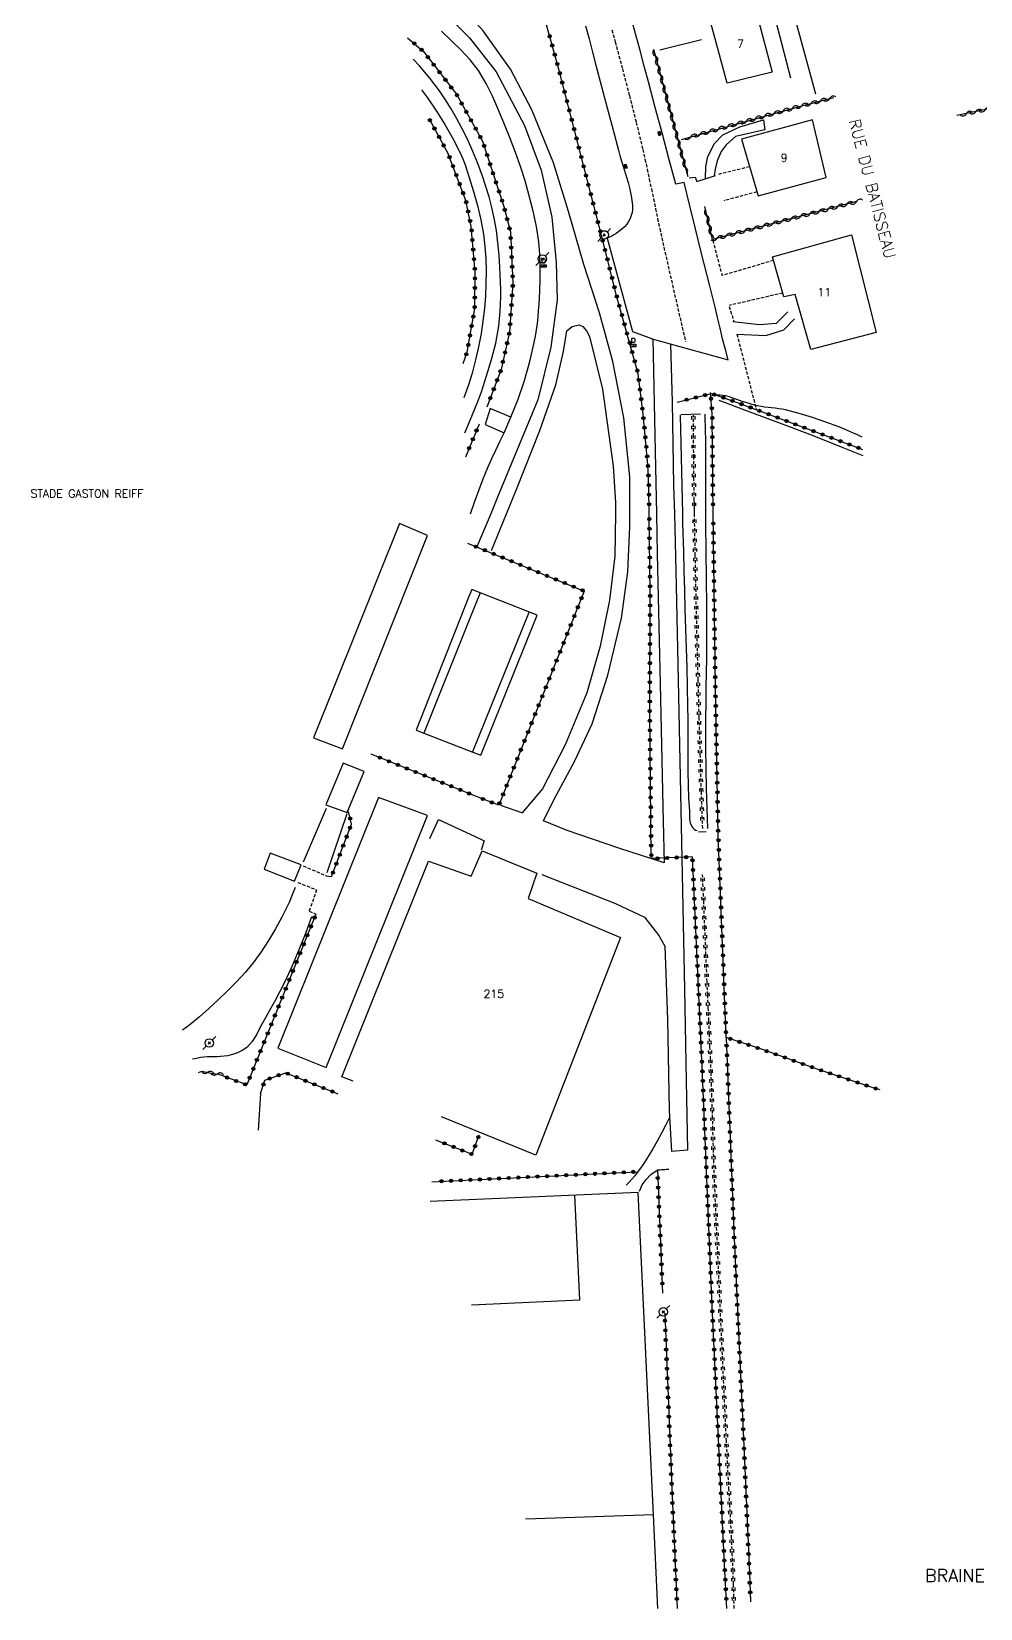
# Model space of a CAD drawing. Header units: millimetres. Extents: x 150997 to 152001, y 151999 to 153001.
# Drawn here: x 151284.9 to 151433.1, y 152000 to 152246.4 of the extents above; entities that cross this region are included whole.
import ezdxf
from ezdxf.enums import TextEntityAlignment as Align

# ---------------------------------------------------------------- set-up
doc = ezdxf.new("R2010")
doc.units = ezdxf.units.MM
doc.linetypes.add('DASHED', pattern=[0.75, 0.5, -0.25])
doc.layers.get('0').update_dxf_attribs({"linetype": 'CONTINUOUS'})
for name, color, linetype in [('W0001', 6, 'DASHED'), ('W0008', 7, 'CONTINUOUS'), ('W0014', 7, 'CONTINUOUS'), ('W0017', 7, 'CONTINUOUS'), ('W0071', 7, 'CONTINUOUS'), ('W0101', 7, 'CONTINUOUS'), ('W0104', 1, 'CONTINUOUS'), ('W0105', 7, 'CONTINUOUS'), ('W0112', 1, 'DASHED'), ('W0120', 7, 'CONTINUOUS'), ('W0211', 2, 'CONTINUOUS'), ('W0214', 2, 'CONTINUOUS'), ('W0220', 5, 'DASHED'), ('W0310', 3, 'CONTINUOUS'), ('W0322', 7, 'CONTINUOUS'), ('W0323', 7, 'CONTINUOUS'), ('W0333', 7, 'CONTINUOUS'), ('W0401', 7, 'CONTINUOUS'), ('W0438', 7, 'CONTINUOUS'), ('W0473', 7, 'CONTINUOUS'), ('W0980', 7, 'CONTINUOUS'), ('W0984', 7, 'CONTINUOUS'), ('W0989', 7, 'CONTINUOUS'), ('W0991', 7, 'CONTINUOUS')]:
    doc.layers.add(name, color=color, linetype=linetype)
doc.styles.get("Standard").update_dxf_attribs({"font": 'romans.shx', "width": 0.85})

# ---------------------------------------------------------------- blocks, each defined once
blk = doc.blocks.new('T401')
for p, q in [((-0.3, 0.3), (0, 0.3)), ((-0.3, -0.25), (-0.3, 0.3)), ((-0.3, 0.15), (0, 0.15)), ((-0.3, 0), (0, 0)), ((0, 0.3), (0, -0.25)), ((-0.3, -0.15), (0, -0.15)), ((-0.3, -0.25), (-0.3, -0.3)), ((-0.3, -0.3), (0, -0.3)), ((0, -0.3), (0, -0.25))]:
    blk.add_line(p, q)
blk = doc.blocks.new('T473')
for p, q in [((-0.166667, 0.166667), (0.166667, -0.166667)), ((-0.166667, -0.166667), (0.166667, 0.166667)), ((0.500001, 0.500001), (1.000002, 1.000002)), ((-1.000002, -1.000002), (-0.500001, -0.500001))]:
    blk.add_line(p, q)
blk.add_ellipse((0, 0), major_axis=(0.471405, 0.471405), ratio=1, start_param=5.4977871438, end_param=11.780972451)
blk = doc.blocks.new('T438')
for p, q in [((-0.4, 0.2), (0.4, 0.2)), ((-0.4, -0.2), (-0.4, 0.2)), ((0.15, 1.1), (-0.3, 1.1)), ((-0.3, 1.1), (-0.3, 0.5)), ((-0.3, 0.5), (0.15, 0.5)), ((0.3, 0.65), (0.3, 0.95)), ((0.4, 0.2), (0.4, -0.2))]:
    blk.add_line(p, q)
at = {"flags": 128}
for points in [[(-0.4, -0.2), (0.4, 0.2)], [(0.4, -0.2), (-0.4, -0.2)]]:
    blk.add_lwpolyline(points, dxfattribs=at)
for centre, major_axis, start_param, end_param in [((0.15, 0.95), (0.106, -0.106), 0.785398, 2.356194), ((0.15, 0.65), (0.106, 0.106), 3.926991, 5.497787)]:
    blk.add_ellipse(centre, major_axis=major_axis, ratio=1, start_param=start_param, end_param=end_param)
blk = doc.blocks.new('t310o')
at = {"color": 0, "linetype": 'Continuous'}
for centre, start, end in [((-0.5, 0.38), 216.8699, 323.1304), ((0.5, -0.37), 36.8699, 143.1303)]:
    blk.add_arc(centre, 0.625, start, end, dxfattribs=at)
blk = doc.blocks.new('t323o')
at = {"color": 0, "linetype": 'Continuous'}
for radius in [0.25, 0.15]:
    blk.add_circle((0, 0), radius, dxfattribs=at)
blk = doc.blocks.new('t322o')
at = {"color": 0, "linetype": 'Continuous'}
for radius in [0.25, 0.15]:
    blk.add_circle((0, 0), radius, dxfattribs=at)
blk = doc.blocks.new('t220o')
at = {"color": 0, "linetype": 'Continuous'}
for p, q in [((-0.25, 0.25), (0.25, 0.25)), ((-0.25, -0.25), (0.25, -0.25))]:
    blk.add_line(p, q, dxfattribs=at)

msp = doc.modelspace()

# ---------------------------------------------------------------- linework, layer by layer
at = {"layer": 'W0001'}
msp.add_lwpolyline([(151375.54, 152246.6), (151376.06, 152244.73), (151377.18, 152240.54), (151378.27, 152236.35), (151379.34, 152232.15), (151380.36, 152227.93), (151380.71, 152226.4), (151381.05, 152224.85), (151381.38, 152223.31), (151381.71, 152221.76), (151382.03, 152220.22), (151382.35, 152218.67), (151382.68, 152217.13), (151383.02, 152215.58), (151384, 152211.17), (151385, 152206.76), (151386.01, 152202.35), (151387.04, 152197.94)], dxfattribs=at)
at = {"layer": 'W0008'}
for points in [[(151371.44, 152247.26), (151371.97, 152245.2), (151372.5, 152243.14), (151373.03, 152241.08), (151373.9, 152237.77), (151374.78, 152234.45), (151375.67, 152231.14), (151376.55, 152227.83), (151376.84, 152226.81), (151377.15, 152225.8), (151377.46, 152224.79), (151377.78, 152223.77), (151378.08, 152222.75), (151378.35, 152221.72), (151378.57, 152220.68), (151378.73, 152219.62), (151378.77, 152219.24), (151378.78, 152218.86), (151378.76, 152218.47), (151378.7, 152218.09), (151378.56, 152217.61), (151378.38, 152217.14), (151378.15, 152216.69), (151377.88, 152216.27), (151377.51, 152215.85), (151377.09, 152215.48), (151376.65, 152215.14), (151376.2, 152214.83), (151375.87, 152214.61), (151375.52, 152214.41), (151375.17, 152214.22), (151374.81, 152214.06)], [(151374.81, 152214.09), (151378.74, 152199.48)], [(151378.74, 152199.48), (151381.86, 152198.34)], [(151381.64, 152198.42), (151393.72, 152195.08)]]:
    msp.add_lwpolyline(points, dxfattribs=at)
at = {"layer": 'W0014'}
for points in [[(151385.52, 152222.54), (151384.45, 152226.53), (151383.38, 152230.52), (151382.32, 152234.51), (151381.25, 152238.5), (151380.59, 152240.95), (151379.94, 152243.4), (151379.28, 152245.84), (151378.62, 152248.29)], [(151386.82, 152222.8), (151385.52, 152222.54)], [(151393.72, 152195.08), (151393.27, 152196.71), (151392.84, 152198.36), (151392.44, 152200.01), (151392.05, 152201.66), (151391.66, 152203.31), (151391.26, 152204.96), (151390.86, 152206.61), (151390.44, 152208.26), (151389.51, 152211.89), (151388.6, 152215.52), (151387.7, 152219.15), (151386.82, 152222.8)]]:
    msp.add_lwpolyline(points, dxfattribs=at)
at = {"layer": 'W0017'}
for points in [[(151378.35, 152171), (151378.33, 152176.81), (151377.4, 152186.02), (151375.69, 152194.81), (151373.59, 152202.4), (151371.15, 152209.95), (151368.74, 152218.23), (151366.41, 152225.83), (151363.04, 152234.12), (151359.72, 152240.49), (151355.42, 152246.46), (151351.33, 152251.01), (151343.16, 152257.09), (151340.07, 152258.84)], [(151340.9, 152255.71), (151343.67, 152254.03), (151348.4, 152250.21), (151353.29, 152245.35), (151357.48, 152240.07), (151361.9, 152231.7), (151364.48, 152224.7), (151366.18, 152217.35), (151366.86, 152210.29), (151367.01, 152204.46), (151366.03, 152197.07), (151363.98, 152188.84), (151361.08, 152181.77), (151357.69, 152173.59), (151356.61, 152171)], [(151389.54, 152245.08), (151383.02, 152243.47)], [(151387.59, 152223.5), (151388.56, 152223.61), (151388.83, 152222.92), (151391.74, 152223.89)], [(151403.04, 152202.57), (151401.18, 152200.77), (151398.59, 152200.53), (151394.45, 152201.02)], [(151395.07, 152199.07), (151399.6, 152198.89), (151402.41, 152199.78), (151404.06, 152201.46)], [(151359.09, 152171), (151360.7, 152174.95), (151364.27, 152184.03), (151366.81, 152191.14), (151368, 152196.39), (151368.49, 152199.59)], [(151368.49, 152199.62), (151369.32, 152200.3), (151370.41, 152200.55), (151370.99, 152200.3), (151371.56, 152199.58), (151372.03, 152198.71), (151374.05, 152190.5), (151375.76, 152178.48), (151376.12, 152172.8), (151376.1, 152171)], [(151381.92, 152198.35), (151382.3, 152180.74), (151382.49, 152171)], [(151385.35, 152171), (151385.23, 152175.44), (151385.03, 152188.45), (151384.73, 152197.57)], [(151356.61, 152171), (151354.47, 152165.85)], [(151356.76, 152165.27), (151359.09, 152171)], [(151376.1, 152171), (151376.02, 152164.4), (151375.16, 152157.5), (151373.72, 152150.35), (151371.64, 152143.04), (151368.25, 152134.94), (151364.68, 152128.05), (151361.5, 152124.26)], [(151364.87, 152123.04), (151366.45, 152126.32), (151369.72, 152132.31), (151372.46, 152138.2), (151374.91, 152145.79), (151377.04, 152154.69), (151378.01, 152161.95), (151378.36, 152168.96), (151378.35, 152171)], [(151382.49, 152171), (151382.61, 152164.78), (151383.08, 152144.44), (151383.55, 152122.92), (151383.69, 152116.47)], [(151387.41, 152071.67), (151387.21, 152082.41), (151386.94, 152096.74), (151386.54, 152117.24), (151386.02, 152142.5), (151385.65, 152159.75), (151385.35, 152171)], [(151361.48, 152124.29), (151358.22, 152125.42)], [(151347.11, 152120.28), (151348.48, 152123.26), (151354.16, 152120.61)], [(151383.69, 152116.47), (151376.64, 152118.76), (151368.57, 152121.56), (151364.87, 152123.04)], [(151354.16, 152120.61), (151355.58, 152119.95), (151355.12, 152118.47)], [(151364.61, 152114.66), (151376.1, 152110.12), (151380.64, 152107.98), (151382.87, 152105.12), (151383.8, 152103.47)], [(151383.8, 152103.47), (151384.21, 152092.01), (151384.49, 152077.82), (151384.84, 152071.41)], [(151320.68, 152080.43), (151320.31, 152074.73)], [(151384.84, 152071.43), (151387.41, 152071.67)]]:
    msp.add_lwpolyline(points, dxfattribs=at)
at = {"layer": 'W0071'}
for points in [[(151384.55, 152076.7), (151383.93, 152075.46), (151383.29, 152074.23), (151382.62, 152073.01), (151381.92, 152071.81), (151381.36, 152070.86), (151380.77, 152069.91), (151380.16, 152068.99), (151379.51, 152068.09), (151379.1, 152067.57), (151378.68, 152067.07), (151378.23, 152066.59), (151377.77, 152066.12)], [(151379.83, 152065.2), (151380.27, 152066.16), (151380.87, 152067.03), (151381.61, 152067.78), (151382.48, 152068.39), (151382.74, 152068.5), (151383.02, 152068.55), (151383.3, 152068.56), (151383.57, 152068.58), (151383.79, 152068.6), (151384.01, 152068.61), (151384.24, 152068.62), (151384.46, 152068.62)]]:
    msp.add_lwpolyline(points, dxfattribs=at)
at = {"layer": 'W0101'}
for points in [[(151393.55, 152238.28), (151390.68, 152248.87), (151397.78, 152250.63), (151400.55, 152240.03)], [(151406.88, 152232.56), (151395.79, 152229.56), (151398.37, 152220.7), (151409.02, 152223.53)], [(151406.6, 152196.68), (151404.16, 152205.27), (151402.4, 152204.92), (151400.64, 152211.18), (151412.95, 152214.62), (151416.82, 152199.32)]]:
    msp.add_lwpolyline(points, close=True, dxfattribs=at)
for points in [[(151354.28, 152116.07), (151355.28, 152118.36), (151363.81, 152114.86), (151362.44, 152110.89), (151376.9, 152104.81)], [(151335.13, 152082.36), (151333.38, 152083.07), (151346.92, 152116.77), (151353.55, 152114.4), (151354.28, 152116.07)], [(151376.9, 152104.81), (151363.66, 152070.81), (151348.93, 152076.78)]]:
    msp.add_lwpolyline(points, dxfattribs=at)
at = {"layer": 'W0104'}
for points in [[(151342.35, 152169.49), (151328.92, 152136), (151333.47, 152134.31), (151346.72, 152167.65)], [(151333.59, 152132.04), (151330.88, 152125.56), (151334.19, 152124.33), (151336.84, 152130.75)], [(151339.11, 152126.69), (151323.36, 152087.51), (151330.93, 152084.5), (151346.73, 152123.88)], [(151327.01, 152116.15), (151322.16, 152118), (151321.22, 152115.48), (151325.99, 152113.6)]]:
    msp.add_lwpolyline(points, close=True, dxfattribs=at)
at = {"layer": 'W0105'}
msp.add_lwpolyline([(151390.17, 152223.37), (151390.19, 152225.25), (151390.55, 152226.83), (151391.55, 152228.89), (151392.89, 152230.24), (151395.52, 152231.47), (151399.21, 152232.58), (151399.45, 152231.01), (151394.84, 152229.98), (151393.37, 152228.67), (151392.6, 152227.6), (151391.97, 152226.14), (151391.69, 152224.84), (151391.52, 152223.81)], dxfattribs=at)
msp.add_lwpolyline([(151356.52, 152187.47), (151355.76, 152184.99), (151358.73, 152183.64), (151359.78, 152186.09)], close=True, dxfattribs=at)
at = {"layer": 'W0112'}
for points in [[(151397.05, 152225.22), (151392.02, 152224.01)], [(151398.19, 152221.31), (151393.04, 152219.92)], [(151391.3, 152213.71), (151392.75, 152208.24)], [(151400.8, 152210.61), (151392.75, 152208.24)], [(151402.23, 152205.5), (151393.86, 152203.56)], [(151393.87, 152203.42), (151394.61, 152200.98)], [(151395.07, 152199.07), (151398.1, 152187.3)], [(151327.33, 152116), (151330.93, 152114.48)], [(151326.48, 152113.43), (151329.42, 152112.26), (151328.25, 152108.95), (151329.32, 152108.49)]]:
    msp.add_lwpolyline(points, dxfattribs=at)
at = {"layer": 'W0120'}
for points in [[(151386.33, 152186.53), (151389.39, 152186.65)], [(151389.07, 152121.33), (151390.25, 152121.39)]]:
    msp.add_lwpolyline(points, dxfattribs=at)
at = {"layer": 'W0211'}
for points in [[(151407.39, 152236.58), (151402.54, 152254.36)], [(151414.65, 152183.01), (151413.89, 152183.36), (151412.93, 152183.79), (151411.96, 152184.2), (151410.99, 152184.58), (151408.94, 152185.34), (151406.87, 152186.05), (151404.78, 152186.69), (151402.65, 152187.24), (151402.11, 152187.35), (151401.57, 152187.43), (151401.02, 152187.5), (151400.47, 152187.56), (151399.93, 152187.61), (151399.38, 152187.68), (151398.83, 152187.76), (151398.29, 152187.86), (151397.8, 152187.99), (151397.3, 152188.13), (151396.82, 152188.29), (151396.33, 152188.44), (151395.89, 152188.58), (151395.46, 152188.73), (151395.03, 152188.89), (151394.6, 152189.04), (151394.16, 152189.19), (151393.71, 152189.32), (151393.26, 152189.43), (151392.81, 152189.51), (151392.4, 152189.54), (151391.99, 152189.55), (151391.58, 152189.52), (151391.17, 152189.45)], [(151386.21, 152186.42), (151386.55, 152171)], [(151390.19, 152171), (151390.19, 152172.48), (151390.19, 152173.96), (151390.2, 152175.44), (151390.2, 152176.92), (151390.21, 152178.4), (151390.21, 152179.88), (151390.2, 152181.35), (151390.19, 152182.83), (151390.17, 152183.77), (151390.15, 152184.7), (151390.12, 152185.63), (151390.09, 152186.57)], [(151386.55, 152171), (151386.59, 152169.53), (151386.62, 152168.06), (151386.66, 152166.59), (151386.7, 152165.11), (151386.78, 152162.09), (151386.86, 152159.07), (151386.95, 152156.05), (151387.04, 152153.03), (151387.13, 152150.01), (151387.22, 152146.98), (151387.3, 152143.96), (151387.37, 152140.94), (151387.4, 152138.89), (151387.4, 152136.84), (151387.39, 152134.79), (151387.39, 152132.75), (151387.39, 152130.7), (151387.43, 152128.65), (151387.51, 152126.6), (151387.65, 152124.55), (151387.67, 152123.96), (151387.68, 152123.35), (151387.77, 152122.73), (151388.01, 152122.15), (151388.17, 152121.93), (151388.38, 152121.74), (151388.61, 152121.61), (151388.87, 152121.52)], [(151390.52, 152121.85), (151390.41, 152124.97), (151390.32, 152128.1), (151390.26, 152131.23), (151390.22, 152134.36), (151390.22, 152136.73), (151390.23, 152139.09), (151390.26, 152141.45), (151390.29, 152143.81), (151390.33, 152146.17), (151390.36, 152148.53), (151390.38, 152150.89), (151390.39, 152153.26), (151390.38, 152155.43), (151390.36, 152157.6), (151390.33, 152159.77), (151390.3, 152161.94), (151390.27, 152164.11), (151390.24, 152166.28), (151390.21, 152168.45), (151390.19, 152170.62), (151390.19, 152170.72), (151390.19, 152170.81), (151390.19, 152170.91), (151390.19, 152171)], [(151330.91, 152125), (151327.34, 152116.58)], [(151326.09, 152112.66), (151325.62, 152111.47), (151325.12, 152110.3), (151324.58, 152109.14), (151323.99, 152108.01), (151322.98, 152106.16), (151321.9, 152104.35), (151320.76, 152102.58), (151319.52, 152100.88), (151318.24, 152099.34), (151316.88, 152097.87), (151315.46, 152096.46), (151314.02, 152095.07), (151312.59, 152093.74), (151311.13, 152092.45), (151309.63, 152091.2), (151308.5, 152090.32)]]:
    msp.add_lwpolyline(points, dxfattribs=at)
at = {"layer": 'W0214'}
for points in [[(151403.47, 152239.09), (151400.11, 152252.13)], [(151359.78, 152186.09), (151360.91, 152188.94), (151361.89, 152191.84), (151362.73, 152194.79), (151363.42, 152197.77), (151363.61, 152198.76), (151363.77, 152199.76), (151363.9, 152200.76), (151364.01, 152201.76), (151364.1, 152202.76), (151364.17, 152203.77), (151364.23, 152204.77), (151364.27, 152205.78), (151364.34, 152207.7), (151364.35, 152209.63), (151364.29, 152211.57), (151364.12, 152213.49), (151363.75, 152215.91), (151363.24, 152218.3), (151362.64, 152220.67), (151361.98, 152223.02), (151361.28, 152225.25), (151360.51, 152227.46), (151359.67, 152229.65), (151358.78, 152231.82), (151357.88, 152233.98), (151356.95, 152236.14), (151355.92, 152238.26), (151354.69, 152240.28), (151353.39, 152241.95), (151351.95, 152243.5), (151350.44, 152244.97), (151348.93, 152246.42)], [(151392.23, 152188.76), (151397.1, 152186.96), (151401.96, 152185.14), (151406.8, 152183.28), (151411.63, 152181.39), (151413.95, 152180.46), (151414.73, 152180.14)], [(151353.45, 152171), (151354.1, 152172.83), (151354.77, 152174.65), (151355.46, 152176.46), (151356.19, 152178.26), (151356.78, 152179.63), (151357.39, 152180.98), (151358.04, 152182.32), (151358.73, 152183.64)], [(151334.13, 152124.16), (151331, 152114.9)], [(151328.61, 152108.03), (151327.66, 152105.46), (151326.65, 152102.91), (151325.58, 152100.39), (151324.44, 152097.9), (151323.69, 152096.38), (151322.89, 152094.88), (151322.07, 152093.4), (151321.22, 152091.93), (151320.63, 152090.84), (151320.06, 152089.7), (151319.38, 152088.6), (151318.5, 152087.65), (151317.81, 152087.18), (151317.06, 152086.83), (151316.27, 152086.57), (151315.48, 152086.36), (151314.96, 152086.26), (151314.43, 152086.21), (151313.9, 152086.19), (151313.37, 152086.19), (151312.85, 152086.19), (151312.32, 152086.18), (151311.79, 152086.14), (151311.27, 152086.05), (151310.68, 152085.94), (151310.06, 152085.81), (151310.04, 152085.8)]]:
    msp.add_lwpolyline(points, dxfattribs=at)
at = {"layer": 'W0220'}
for points in [[(151388.44, 152171), (151388.44, 152171.55), (151388.43, 152172.09), (151388.42, 152172.64), (151388.41, 152173.18), (151388.36, 152176.5), (151388.32, 152179.81), (151388.3, 152183.12), (151388.28, 152186.44)], [(151389.72, 152121.87), (151389.52, 152127.68), (151389.34, 152133.49), (151389.17, 152139.3), (151389.02, 152145.1), (151388.85, 152151.58), (151388.7, 152158.05), (151388.56, 152164.53), (151388.44, 152171)], [(151394.64, 152000.01), (151394.59, 152001.78), (151394.53, 152003.84), (151394.46, 152005.9), (151394.35, 152008.44), (151394.24, 152010.97), (151394.11, 152013.51), (151393.97, 152016.04), (151393.83, 152018.58), (151393.69, 152021.11), (151393.56, 152023.65), (151393.43, 152026.18), (151393.11, 152032.9), (151392.8, 152039.62), (151392.49, 152046.33), (151392.19, 152053.05), (151392.02, 152056.8), (151391.84, 152060.55), (151391.68, 152064.3), (151391.53, 152068.05), (151391.47, 152069.76), (151391.41, 152071.47), (151391.36, 152073.18), (151391.32, 152074.89), (151391.27, 152076.6), (151391.22, 152078.31), (151391.17, 152080.02), (151391.11, 152081.73), (151391.03, 152083.75), (151390.95, 152085.77), (151390.86, 152087.8), (151390.77, 152089.82), (151390.68, 152091.84), (151390.59, 152093.86), (151390.5, 152095.89), (151390.41, 152097.91), (151390.23, 152102.11), (151390.06, 152106.3), (151389.88, 152110.49), (151389.7, 152114.69)]]:
    msp.add_lwpolyline(points, dxfattribs=at)
at = {"layer": 'W0310'}
for points in [[(151382.02, 152243.63), (151387.38, 152223.69)], [(151453.99, 152238.35), (151429.43, 152233.24)], [(151386.42, 152229.5), (151404.86, 152234.67), (151410.2, 152236.05)], [(151413.74, 152219.79), (151391.25, 152213.89), (151390.04, 152219.03)], [(151310.95, 152083.74), (151311.48, 152083.93), (151313.22, 152083.58), (151314.08, 152083.46)]]:
    msp.add_lwpolyline(points, dxfattribs=at)
at = {"layer": 'W0322'}
for points in [[(151343.63, 152245.39), (151346.11, 152243.25), (151351.27, 152236.56), (151355.34, 152229.25), (151358.68, 152219.03), (151359.68, 152215.08), (151360.09, 152207.11), (151359.55, 152199.39), (151358.24, 152193.55), (151356.03, 152187.69)], [(151354.81, 152185.03), (151352.68, 152179.89)]]:
    msp.add_lwpolyline(points, dxfattribs=at)
at = {"layer": 'W0323'}
for points in [[(151381.38, 152171), (151381.32, 152175.23), (151381.18, 152178.69), (151380.41, 152186.59), (151379.64, 152192.9), (151376.22, 152205.3), (151374.05, 152213.91), (151367.3, 152240.26), (151358.66, 152271.5), (151353.07, 152295.21)], [(151346.99, 152232.7), (151349.99, 152227.26)], [(151352.31, 152194.52), (151352.92, 152196.27), (151354.11, 152203.11), (151354.16, 152208.84), (151353.58, 152215.91), (151352.73, 152219.96), (151349.99, 152227.26)], [(151385.73, 152188.48), (151391.08, 152189.8), (151395.13, 152188.4), (151410.42, 152182.67), (151414.7, 152181.08)], [(151391.36, 152171), (151391.23, 152181.03), (151391.22, 152186.65), (151390.95, 152189.95)], [(151393.5, 152000), (151393.14, 152006.87), (151391.19, 152047.17), (151389.71, 152083.35), (151388.12, 152117.41), (151381.7, 152117.15), (151381.45, 152140.38), (151381.53, 152158.59), (151381.38, 152171)], [(151417.42, 152081), (151416.17, 152081.41), (151407.46, 152084.33), (151399.06, 152087.31), (151393.4, 152089.2), (151392.15, 152120.82), (151391.7, 152143.99), (151391.36, 152171)], [(151353.01, 152166.41), (151371.23, 152158.95), (151357.87, 152125.48), (151354, 152127.03)], [(151354, 152127.03), (151337.93, 152133.46)], [(151330.93, 152114.48), (151331.74, 152114.33), (151334.86, 152122.53), (151334.41, 152124.52)], [(151329.32, 152108.49), (151318.52, 152081.79), (151314.03, 152083.46)], [(151393.4, 152089.17), (151394.64, 152057.79), (151396.11, 152026.55), (151397.02, 152005.59), (151397.21, 152001.01)], [(151320.68, 152080.43), (151321.33, 152082.54), (151324.59, 152083.68), (151332.74, 152080.41)], [(151348.01, 152073.21), (151353.72, 152070.95), (151354.83, 152074.01)], [(151347.44, 152066.67), (151379.36, 152068.23)], [(151382.65, 152068.6), (151383.47, 152049.27)], [(151383.79, 152046.11), (151385, 152016.34), (151385.75, 152000)]]:
    msp.add_lwpolyline(points, dxfattribs=at)
at = {"layer": 'W0333'}
for points in [[(151352.58, 152183.66), (151353.05, 152184.78), (151353.79, 152186.52), (151354.5, 152188.29), (151355.15, 152190.07), (151355.97, 152192.59), (151356.74, 152195.13), (151357.4, 152197.7), (151357.87, 152200.32), (151358.01, 152201.46), (151358.1, 152202.61), (151358.16, 152203.76), (151358.18, 152204.91), (151358.17, 152206.06), (151358.14, 152207.21), (151358.1, 152208.35), (151358.05, 152209.5), (151357.93, 152211.44), (151357.75, 152213.37), (151357.5, 152215.29), (151357.16, 152217.2), (151356.8, 152218.87), (151356.37, 152220.53), (151355.87, 152222.17), (151355.33, 152223.79), (151354.61, 152225.72), (151353.82, 152227.64), (151352.98, 152229.52), (151352.06, 152231.37), (151351.28, 152232.84), (151350.45, 152234.29), (151349.57, 152235.7), (151348.61, 152237.07), (151347.09, 152239.06), (151345.48, 152240.99), (151344.52, 152242.02)], [(151345.78, 152237.26), (151346.73, 152235.98), (151348.13, 152233.92), (151349.47, 152231.81), (151350.71, 152229.65), (151351.85, 152227.42), (151352.26, 152226.48), (151352.61, 152225.51), (151352.94, 152224.54), (151353.24, 152223.56), (151353.9, 152221.38), (151354.53, 152219.18), (151355.07, 152216.96), (151355.49, 152214.71), (151355.72, 152212.8), (151355.85, 152210.87), (151355.89, 152208.94), (151355.87, 152207.01), (151355.79, 152205.04), (151355.63, 152203.08), (151355.4, 152201.12), (151355.11, 152199.17), (151354.71, 152197.1), (151354.24, 152195.05), (151353.7, 152193.01), (151353.09, 152190.99), (151352.44, 152189.15)], [(151363.86, 152155.16), (151353.66, 152159.19), (151353.22, 152158.08)], [(151353.22, 152158.08), (151344.96, 152137.24), (151353.83, 152133.79)], [(151354.97, 152158.67), (151353.31, 152154.53)], [(151353.31, 152154.53), (151346.18, 152136.77)], [(151353.83, 152133.9), (151362.61, 152155.65)], [(151353.83, 152133.79), (151355.05, 152133.31), (151363.86, 152155.16)], [(151353.79, 152133.8), (151353.83, 152133.9)], [(151379.64, 152065), (151347.17, 152063.59)], [(151353.59, 152047.43), (151370.54, 152048.24), (151369.75, 152064.57)], [(151382.71, 152000), (151382.05, 152014.64), (151379.64, 152065)], [(151382.05, 152014.64), (151362.05, 152013.97)]]:
    msp.add_lwpolyline(points, dxfattribs=at)

# ---------------------------------------------------------------- block references
at = {"layer": 'W0220'}
for p, rotation in [((151388.28, 152186), 90.30746786362147), ((151388.29, 152184.5), 90.30746786362147), ((151388.3, 152183), 90.47709738658573), ((151388.31, 152181.5), 90.47709738658573), ((151388.32, 152180), 90.47709738658573), ((151388.34, 152178.5), 90.64673196447691), ((151388.36, 152177), 90.64673196447691), ((151388.38, 152175.5), 90.81637159833859), ((151388.4, 152174), 90.81637159833859), ((151388.42, 152172.5), 90.92296437751351), ((151388.47, 152169.85), 91.05930394900933), ((151388.49, 152168.35), 91.05930394900933), ((151388.52, 152166.85), 91.05930394900933), ((151388.55, 152165.35), 91.05930394900933), ((151388.58, 152163.86), 91.21883318292258), ((151388.61, 152162.36), 91.21883318292258), ((151388.64, 152160.86), 91.21883318292258), ((151388.67, 152159.36), 91.21883318292258), ((151388.71, 152157.86), 91.34608655501387), ((151388.74, 152156.36), 91.34608655501387), ((151388.78, 152154.86), 91.34608655501387), ((151388.81, 152153.36), 91.34608655501387), ((151388.85, 152151.86), 91.34608655501387), ((151388.88, 152150.36), 91.44106382985491), ((151388.92, 152148.86), 91.44106382985491), ((151388.96, 152147.36), 91.44106382985491), ((151389, 152145.86), 91.44106382985491), ((151389.04, 152144.36), 91.54222695979342), ((151389.08, 152142.86), 91.54222695979342), ((151389.12, 152141.36), 91.54222695979342), ((151389.16, 152139.86), 91.54222695979342), ((151389.2, 152138.36), 91.66294679013382), ((151389.24, 152136.86), 91.66294679013382), ((151389.29, 152135.36), 91.66294679013382), ((151389.33, 152133.86), 91.66294679013382), ((151389.38, 152132.37), 91.78367038331056), ((151389.42, 152130.87), 91.78367038331056), ((151389.47, 152129.37), 91.78367038331056), ((151389.52, 152127.87), 91.78367038331056), ((151389.57, 152126.37), 91.90439774079128), ((151389.62, 152124.87), 91.90439774079128), ((151389.67, 152123.37), 91.90439774079128), ((151389.74, 152113.9), 92.4100337986998), ((151389.8, 152112.4), 92.4100337986998), ((151389.86, 152110.9), 92.4100337986998), ((151389.92, 152109.4), 92.41888076483048), ((151389.99, 152107.9), 92.41888076483048), ((151390.05, 152106.41), 92.41888076483048), ((151390.11, 152104.91), 92.42772585968967), ((151390.18, 152103.41), 92.42772585968967), ((151390.24, 152101.91), 92.43656908411403), ((151390.31, 152100.41), 92.43656908411403), ((151390.37, 152098.91), 92.43656908411403), ((151390.43, 152097.41), 92.4791096069005), ((151390.5, 152095.92), 92.4791096069005), ((151390.56, 152094.42), 92.54210464348861), ((151390.63, 152092.92), 92.57312691269952), ((151390.7, 152091.42), 92.57217635446358), ((151390.77, 152089.92), 92.57217635446358), ((151390.83, 152088.42), 92.53069917385257), ((151390.9, 152086.92), 92.44869582036847), ((151390.96, 152085.43), 92.33472082856471), ((151391.02, 152083.93), 92.33472082856471), ((151391.08, 152082.43), 92.18877440828179), ((151391.13, 152080.93), 91.99367028040554), ((151391.18, 152079.43), 91.7894858364825), ((151391.23, 152077.93), 91.65008579927611), ((151391.27, 152076.43), 91.57547120264451), ((151391.31, 152074.93), 91.57547120264451), ((151391.36, 152073.43), 91.57922469582284), ((151391.4, 152071.93), 91.66134612037274), ((151391.45, 152070.43), 91.80825256432225), ((151391.5, 152068.93), 92.01994293510593), ((151391.55, 152067.44), 92.28667770745717), ((151391.61, 152065.94), 92.28667770745717), ((151391.67, 152064.44), 92.28667770745717), ((151391.74, 152062.94), 92.52787596993473), ((151391.8, 152061.44), 92.52787596993473), ((151391.87, 152059.94), 92.63931900197434), ((151391.94, 152058.44), 92.63931900197434), ((151392.01, 152056.95), 92.63931900197434), ((151392.08, 152055.45), 92.62100347315179), ((151392.15, 152053.95), 92.62100347315179), ((151392.21, 152052.45), 92.59144148349107), ((151392.28, 152050.95), 92.59144148349107), ((151392.35, 152049.45), 92.59144148349107), ((151392.42, 152047.95), 92.59144148349107), ((151392.49, 152046.46), 92.59144148349107), ((151392.55, 152044.96), 92.61469622290859), ((151392.62, 152043.46), 92.61469622290859), ((151392.69, 152041.96), 92.61469622290859), ((151392.76, 152040.46), 92.61469622290859), ((151392.83, 152038.96), 92.66284908306311), ((151392.9, 152037.47), 92.66284908306311), ((151392.97, 152035.97), 92.66284908306311), ((151393.04, 152034.47), 92.66284908306311), ((151393.11, 152032.97), 92.66284908306311), ((151393.18, 152031.47), 92.73590001105264), ((151393.25, 152029.97), 92.73590001105264), ((151393.32, 152028.48), 92.73590001105264), ((151393.39, 152026.98), 92.73590001105264), ((151393.47, 152025.48), 92.87402173131858), ((151393.54, 152023.98), 92.87402173131858), ((151393.62, 152022.48), 93.03706237339551), ((151393.7, 152020.99), 93.12806581324486), ((151393.78, 152019.49), 93.12806581324486), ((151393.86, 152017.99), 93.1470312138341), ((151393.95, 152016.49), 93.1470312138341), ((151394.03, 152014.99), 93.07573713837826), ((151394.11, 152013.5), 92.91418745135476), ((151394.18, 152012), 92.91418745135476), ((151394.26, 152010.5), 92.68060998646138), ((151394.33, 152009), 92.68060998646138), ((151394.39, 152007.5), 92.37500689322175), ((151394.46, 152006), 92.37500689322175), ((151394.51, 152004.51), 92.02246022928199), ((151394.56, 152003.01), 91.68956600718668), ((151394.6, 152001.51), 91.44542555803649)]:
    msp.add_blockref('t220o', p, dxfattribs=dict(at, rotation=rotation))
at = {"layer": 'W0310'}
for p, rotation in [((151382.32, 152242.52), 285.0370559452708), ((151382.71, 152241.07), 285.0370559452708), ((151383.1, 152239.62), 285.0370559452708), ((151383.49, 152238.17), 285.0370559452708), ((151383.88, 152236.72), 285.0370559452708), ((151384.27, 152235.28), 285.0370559452708), ((151405.19, 152234.76), 14.41471446811556), ((151406.65, 152235.13), 14.41471446811556), ((151408.1, 152235.51), 14.41471446811556), ((151409.55, 152235.88), 14.41471446811556), ((151384.66, 152233.83), 285.0370559452708), ((151385.05, 152232.38), 285.0370559452708), ((151396.53, 152232.34), 15.66148726265614), ((151397.97, 152232.74), 15.66148726265614), ((151399.41, 152233.15), 15.66148726265614), ((151400.86, 152233.55), 15.66148726265614), ((151402.3, 152233.96), 15.66148726265614), ((151403.75, 152234.36), 15.66148726265614), ((151430.9, 152233.55), 191.7406199659947), ((151432.37, 152233.85), 191.7406199659947), ((151433.84, 152234.16), 191.7406199659947), ((151385.44, 152230.93), 285.0370559452708), ((151385.83, 152229.48), 285.0370559452708), ((151387.86, 152229.91), 15.66148726265614), ((151389.3, 152230.31), 15.66148726265614), ((151390.75, 152230.72), 15.66148726265614), ((151392.19, 152231.12), 15.66148726265614), ((151393.64, 152231.53), 15.66148726265614), ((151395.08, 152231.93), 15.66148726265614), ((151386.21, 152228.03), 285.0370559452708), ((151386.6, 152226.58), 285.0370559452708), ((151386.99, 152225.13), 285.0370559452708), ((151390.38, 152217.57), 103.317021219867), ((151405.01, 152217.5), 194.6945639454323), ((151406.46, 152217.88), 194.6945639454323), ((151407.91, 152218.26), 194.6945639454323), ((151409.36, 152218.64), 194.6945639454323), ((151410.82, 152219.02), 194.6945639454323), ((151412.27, 152219.4), 194.6945639454323), ((151413.72, 152219.78), 194.6945639454323), ((151390.73, 152216.11), 103.317021219867), ((151391.07, 152214.65), 103.317021219867), ((151396.31, 152215.22), 194.6945639454323), ((151397.76, 152215.6), 194.6945639454323), ((151399.21, 152215.98), 194.6945639454323), ((151400.66, 152216.36), 194.6945639454323), ((151402.11, 152216.74), 194.6945639454323), ((151403.56, 152217.12), 194.6945639454323), ((151391.95, 152214.08), 194.6945639454323), ((151393.4, 152214.46), 194.6945639454323), ((151394.86, 152214.84), 194.6945639454323), ((151312.4, 152083.75), 348.74079418831), ((151313.88, 152083.49), 352.1847064524233)]:
    msp.add_blockref('t310o', p, dxfattribs=dict(at, rotation=rotation))
at = {"layer": 'W0322'}
for p, rotation in [((151344.68, 152244.49), 319.1680847161298), ((151345.81, 152243.5), 319.1680847161298), ((151346.79, 152242.37), 307.6376479651232), ((151347.7, 152241.18), 307.6376479651232), ((151348.62, 152240), 307.6376479651232), ((151349.54, 152238.81), 307.6376479651232), ((151350.45, 152237.62), 307.6376479651232), ((151351.35, 152236.42), 299.1025102581041), ((151352.08, 152235.11), 299.1025102581041), ((151352.81, 152233.8), 299.1025102581041), ((151353.54, 152232.49), 299.1025102581041), ((151354.27, 152231.18), 299.1025102581041), ((151355, 152229.87), 299.1025102581041), ((151355.59, 152228.49), 288.1013281862235), ((151356.05, 152227.07), 288.1013281862235), ((151356.52, 152225.64), 288.1013281862235), ((151356.98, 152224.22), 288.1013281862235), ((151357.45, 152222.79), 288.1013281862235), ((151357.92, 152221.37), 288.1013281862235), ((151358.38, 152219.94), 288.1013281862235), ((151358.81, 152218.5), 284.1862410008312), ((151359.18, 152217.05), 284.1862410008312), ((151359.55, 152215.6), 284.1862410008312), ((151359.73, 152214.11), 272.9376957716278), ((151359.81, 152212.61), 272.9376957716278), ((151359.88, 152211.12), 272.9376957716278), ((151359.96, 152209.62), 272.9376957716278), ((151360.04, 152208.12), 272.9376957716278), ((151360.06, 152206.62), 266.0199108787738), ((151359.85, 152203.63), 266.0199108787738), ((151359.95, 152205.13), 266.0199108787738), ((151359.64, 152200.64), 266.0199108787738), ((151359.74, 152202.13), 266.0199108787738), ((151359.5, 152199.15), 257.3663159402637), ((151358.84, 152196.22), 257.3663159402637), ((151359.17, 152197.68), 257.3663159402637), ((151358.15, 152193.3), 249.2758288168301), ((151358.51, 152194.76), 257.3663159402637), ((151357.09, 152190.5), 249.2758288168301), ((151357.62, 152191.9), 249.2758288168301), ((151356.56, 152189.09), 249.2758288168301), ((151354.4, 152184.04), 247.4328154289636), ((151353.25, 152181.27), 247.4328154289636), ((151353.83, 152182.66), 247.4328154289636)]:
    msp.add_blockref('t322o', p, dxfattribs=dict(at, rotation=rotation))
at = {"layer": 'W0323'}
for p, rotation in [((151365.82, 152245.63), 105.4558891515177), ((151366.22, 152244.18), 105.4558891515177), ((151366.62, 152242.74), 105.4558891515177), ((151367.01, 152241.29), 105.4558891515177), ((151367.41, 152239.84), 104.3733396735861), ((151367.78, 152238.39), 104.3733396735861), ((151368.15, 152236.94), 104.3733396735861), ((151368.52, 152235.48), 104.3733396735861), ((151347.1, 152232.51), 298.8721992550975), ((151368.9, 152234.03), 104.3733396735861), ((151369.27, 152232.58), 104.3733396735861), ((151347.82, 152231.2), 298.8721992550975), ((151369.64, 152231.12), 104.3733396735861), ((151348.55, 152229.88), 298.8721992550975), ((151349.27, 152228.57), 298.8721992550975), ((151370.01, 152229.67), 104.3733396735861), ((151370.39, 152228.22), 104.3733396735861), ((151350.19, 152226.74), 110.5861646562276), ((151350.72, 152225.33), 110.5861646562276), ((151370.76, 152226.76), 104.3733396735861), ((151371.13, 152225.31), 104.3733396735861), ((151351.24, 152223.93), 110.5861646562276), ((151351.77, 152222.53), 110.5861646562276), ((151371.5, 152223.86), 104.3733396735861), ((151352.3, 152221.12), 110.5861646562276), ((151371.87, 152222.41), 104.3733396735861), ((151372.25, 152220.95), 104.3733396735861), ((151352.79, 152219.71), 101.7530233258115), ((151353.09, 152218.24), 101.7530233258115), ((151372.62, 152219.5), 104.3733396735861), ((151372.99, 152218.05), 104.3733396735861), ((151353.4, 152216.77), 101.7530233258115), ((151353.63, 152215.29), 94.74419962172956), ((151373.36, 152216.59), 104.3733396735861), ((151353.75, 152213.79), 94.74419962172956), ((151373.74, 152215.14), 104.3733396735861), ((151374.11, 152213.69), 104.1145056504146), ((151353.88, 152212.3), 94.74419962172956), ((151354, 152210.8), 94.74419962172956), ((151374.47, 152212.23), 104.1145056504146), ((151374.84, 152210.78), 104.1145056504146), ((151354.13, 152209.31), 94.74419962172956), ((151354.15, 152207.81), 89.43025963210209), ((151375.21, 152209.32), 104.1145056504146), ((151375.57, 152207.87), 104.1145056504146), ((151354.14, 152206.31), 89.43025963210209), ((151375.94, 152206.41), 104.1145056504146), ((151354.11, 152203.31), 89.43025963210209), ((151354.12, 152204.81), 89.43025963210209), ((151376.31, 152204.96), 105.4551877213756), ((151376.71, 152203.51), 105.4551877213756), ((151353.89, 152201.83), 80.14126748335003), ((151377.11, 152202.07), 105.4551877213756), ((151377.51, 152200.62), 105.4551877213756), ((151353.37, 152198.88), 80.14126748335003), ((151353.63, 152200.35), 80.14126748335003), ((151377.91, 152199.18), 105.4551877213756), ((151352.8, 152195.93), 70.82586092956862), ((151353.11, 152197.4), 80.14126748335003), ((151378.31, 152197.73), 105.4551877213756), ((151378.71, 152196.29), 105.4551877213756), ((151379.11, 152194.84), 105.4551877213756), ((151379.51, 152193.39), 105.4551877213756), ((151379.76, 152191.92), 96.89360307178393), ((151379.94, 152190.43), 96.89360307178393), ((151380.12, 152188.94), 96.89360307178393), ((151387.19, 152188.84), 13.86706599366805), ((151388.65, 152189.2), 13.86706599366805), ((151390.1, 152189.56), 13.86706599366805), ((151391.03, 152188.99), 94.6312626173978), ((151391.55, 152189.64), 340.9137985899205), ((151392.96, 152189.15), 340.9137985899205), ((151394.38, 152188.66), 340.9137985899205), ((151395.79, 152188.15), 339.4390276652645), ((151380.3, 152187.45), 96.89360307178393), ((151380.47, 152185.96), 95.6042704538184), ((151391.15, 152187.5), 94.6312626173978), ((151391.22, 152186), 90.14270401250208), ((151397.2, 152187.63), 339.4390276652645), ((151398.6, 152187.1), 339.4390276652645), ((151400.01, 152186.57), 339.4390276652645), ((151401.41, 152186.05), 339.4390276652645), ((151380.62, 152184.47), 95.6042704538184), ((151391.22, 152184.5), 90.14270401250208), ((151402.82, 152185.52), 339.4390276652645), ((151404.22, 152184.99), 339.4390276652645), ((151405.62, 152184.47), 339.4390276652645), ((151407.03, 152183.94), 339.4390276652645), ((151408.43, 152183.41), 339.4390276652645), ((151380.76, 152182.98), 95.6042704538184), ((151380.91, 152181.48), 95.6042704538184), ((151391.23, 152183), 90.14270401250208), ((151391.23, 152181.5), 90.14270401250208), ((151409.84, 152182.88), 339.4390276652645), ((151411.24, 152182.36), 339.6303959705711), ((151412.65, 152181.84), 339.6303959705711), ((151414.06, 152181.32), 339.6303959705711), ((151381.06, 152179.99), 95.6042704538184), ((151381.19, 152178.5), 92.33157523623743), ((151391.25, 152180), 90.7176484467587), ((151391.26, 152178.5), 90.7176484467587), ((151381.25, 152177), 92.33157523623743), ((151391.28, 152177), 90.7176484467587), ((151381.31, 152175.5), 92.33157523623743), ((151381.34, 152174), 90.69894629109804), ((151391.3, 152175.5), 90.7176484467587), ((151391.32, 152174), 90.7176484467587), ((151381.36, 152172.5), 90.69894629109804), ((151391.34, 152172.5), 90.7176484467587), ((151381.39, 152170.19), 90.69894629109493), ((151381.4, 152168.69), 90.69894629109493), ((151391.38, 152169.5), 90.71764844675799), ((151354.31, 152165.88), 337.7118590056883), ((151381.42, 152167.19), 90.69894629109493), ((151391.4, 152168), 90.71764844675799), ((151391.41, 152166.5), 90.71764844675799), ((151355.69, 152165.32), 337.7118590056883), ((151357.08, 152164.75), 337.7118590056883), ((151358.47, 152164.18), 337.7118590056883), ((151359.86, 152163.61), 337.7118590056883), ((151381.44, 152165.69), 90.69894629109493), ((151381.46, 152164.19), 90.69894629109493), ((151391.43, 152165), 90.71764844675799), ((151391.45, 152163.5), 90.71764844675799), ((151361.24, 152163.04), 337.7118590056883), ((151362.63, 152162.47), 337.7118590056883), ((151364.02, 152161.9), 337.7118590056883), ((151365.41, 152161.33), 337.7118590056883), ((151381.48, 152162.69), 90.69894629109493), ((151381.5, 152161.19), 90.69894629109493), ((151391.47, 152162), 90.71764844675799), ((151366.8, 152160.76), 337.7118590056883), ((151368.18, 152160.2), 337.7118590056883), ((151369.57, 152159.63), 337.7118590056883), ((151370.96, 152159.06), 337.7118590056883), ((151381.51, 152159.69), 90.69894629109493), ((151391.49, 152160.5), 90.71764844675799), ((151391.51, 152159), 90.71764844675799), ((151370.23, 152156.43), 248.2334326172524), ((151370.79, 152157.83), 248.2334326172524), ((151381.53, 152158.19), 89.76092818865804), ((151381.52, 152156.69), 89.76092818865804), ((151391.53, 152157.5), 90.71764844675799), ((151369.12, 152153.65), 248.2334326172524), ((151369.68, 152155.04), 248.2334326172524), ((151381.51, 152155.19), 89.76092818865804), ((151381.51, 152153.69), 89.76092818865804), ((151391.55, 152156), 90.71764844675799), ((151391.57, 152154.5), 90.71764844675799), ((151368.56, 152152.26), 248.2334326172524), ((151381.5, 152152.19), 89.76092818865804), ((151391.58, 152153), 90.71764844675799), ((151391.6, 152151.5), 90.71764844675799), ((151367.45, 152149.47), 248.2334326172524), ((151368.01, 152150.86), 248.2334326172524), ((151381.49, 152150.69), 89.76092818865804), ((151381.49, 152149.19), 89.76092818865804), ((151391.62, 152150), 90.71764844675799), ((151366.34, 152146.68), 248.2334326172524), ((151366.9, 152148.08), 248.2334326172524), ((151381.48, 152147.69), 89.76092818865804), ((151391.64, 152148.5), 90.71764844675799), ((151391.66, 152147), 90.71764844675799), ((151365.23, 152143.9), 248.2334326172524), ((151365.78, 152145.29), 248.2334326172524), ((151381.48, 152146.19), 89.76092818865804), ((151381.47, 152144.69), 89.76092818865804), ((151391.68, 152145.5), 90.71764844675799), ((151391.7, 152144), 90.71764844675799), ((151364.67, 152142.5), 248.2334326172524), ((151381.46, 152143.19), 89.76092818865804), ((151381.46, 152141.69), 89.76092818865804), ((151391.73, 152142.5), 91.13018670889156), ((151363.56, 152139.72), 248.2334326172524), ((151364.11, 152141.11), 248.2334326172524), ((151381.45, 152140.19), 90.62157611522903), ((151391.76, 152141), 91.13018670889156), ((151391.79, 152139.5), 91.13018670889156), ((151362.45, 152136.93), 248.2334326172524), ((151363, 152138.32), 248.2334326172524), ((151381.47, 152138.69), 90.62157611522903), ((151381.49, 152137.19), 90.62157611522903), ((151391.82, 152138), 91.13018670889156), ((151391.84, 152136.5), 91.13018670889156), ((151361.33, 152134.15), 248.2334326172524), ((151361.89, 152135.54), 248.2334326172524), ((151381.5, 152135.69), 90.62157611522903), ((151381.52, 152134.19), 90.62157611522903), ((151391.87, 152135), 91.13018670889156), ((151339.32, 152132.91), 158.1807595685818), ((151340.72, 152132.35), 158.1807595685818), ((151342.11, 152131.79), 158.1807595685818), ((151360.22, 152131.36), 248.2334326172524), ((151360.78, 152132.75), 248.2334326172524), ((151381.53, 152132.69), 90.62157611522903), ((151391.9, 152133.5), 91.13018670889156), ((151391.93, 152132), 91.13018670889156), ((151343.5, 152131.23), 158.1807595685818), ((151344.89, 152130.68), 158.1807595685818), ((151346.29, 152130.12), 158.1807595685818), ((151347.68, 152129.56), 158.1807595685818), ((151349.07, 152129), 158.1807595685818), ((151359.66, 152129.97), 248.2334326172524), ((151381.55, 152131.19), 90.62157611522903), ((151381.57, 152129.69), 90.62157611522903), ((151391.96, 152130.5), 91.13018670889156), ((151391.99, 152129.01), 91.13018670889156), ((151350.46, 152128.45), 158.1807595685818), ((151351.86, 152127.89), 158.1807595685818), ((151353.25, 152127.33), 158.1807595685818), ((151355.39, 152126.47), 158.1807595690196), ((151358.55, 152127.18), 248.2334326172524), ((151359.11, 152128.57), 248.2334326172524), ((151381.58, 152128.19), 90.62157611522903), ((151381.6, 152126.69), 90.62157611522903), ((151392.02, 152127.51), 91.13018670889156), ((151356.79, 152125.92), 158.1807595690196), ((151358, 152125.79), 248.2334326172524), ((151381.62, 152125.19), 90.62157611522903), ((151392.05, 152126.01), 91.13018670889156), ((151392.08, 152124.51), 91.13018670889156), ((151334.64, 152121.97), 69.21531732609023), ((151334.66, 152123.41), 102.6291185368621), ((151381.63, 152123.69), 90.62157611522903), ((151381.65, 152122.19), 90.62157611522903), ((151392.11, 152123.01), 91.13018670889156), ((151333.58, 152119.16), 69.21531732609023), ((151334.11, 152120.56), 69.21531732609023), ((151381.66, 152120.69), 90.62157611522903), ((151381.68, 152119.19), 90.62157611522903), ((151392.14, 152121.51), 91.13018670889156), ((151392.19, 152120.01), 92.2529794434857), ((151333.05, 152117.76), 69.21531732609023), ((151381.7, 152117.69), 90.62157611522903), ((151382.66, 152117.19), 182.3383975262934), ((151384.16, 152117.25), 182.3383975262934), ((151385.65, 152117.31), 182.3383975262934), ((151387.15, 152117.37), 182.3383975262934), ((151388.14, 152116.88), 92.67131621974671), ((151392.24, 152118.51), 92.2529794434857), ((151392.3, 152117.01), 92.2529794434857), ((151331.98, 152114.95), 69.21531732609023), ((151332.51, 152116.36), 69.21531732609023), ((151388.21, 152115.38), 92.67131621974671), ((151392.36, 152115.51), 92.2529794434857), ((151388.28, 152113.88), 92.67131621974671), ((151388.35, 152112.38), 92.67131621974671), ((151392.42, 152114.01), 92.2529794434857), ((151392.48, 152112.51), 92.2529794434857), ((151388.42, 152110.88), 92.67131621974671), ((151388.49, 152109.38), 92.67131621974671), ((151392.54, 152111.01), 92.2529794434857), ((151392.6, 152109.52), 92.2529794434857), ((151329.1, 152107.94), 247.9732141143662), ((151388.56, 152107.89), 92.67131621974671), ((151392.66, 152108.02), 92.2529794434857), ((151327.97, 152105.16), 247.9732141143662), ((151328.54, 152106.55), 247.9732141143662), ((151388.63, 152106.39), 92.67131621974671), ((151388.7, 152104.89), 92.67131621974671), ((151392.72, 152106.52), 92.2529794434857), ((151392.78, 152105.02), 92.2529794434857), ((151326.85, 152102.38), 247.9732141143662), ((151327.41, 152103.77), 247.9732141143662), ((151388.77, 152103.39), 92.67131621974671), ((151388.84, 152101.89), 92.67131621974671), ((151392.83, 152103.52), 92.2529794434857), ((151392.89, 152102.02), 92.2529794434857), ((151325.72, 152099.6), 247.9732141143662), ((151326.29, 152100.99), 247.9732141143662), ((151388.91, 152100.39), 92.67131621974671), ((151392.95, 152100.52), 92.2529794434857), ((151325.16, 152098.21), 247.9732141143662), ((151388.98, 152098.9), 92.67131621974671), ((151389.05, 152097.4), 92.67131621974671), ((151393.01, 152099.02), 92.2529794434857), ((151393.07, 152097.52), 92.2529794434857), ((151324.04, 152095.43), 247.9732141143662), ((151324.6, 152096.82), 247.9732141143662), ((151389.12, 152095.9), 92.67131621974671), ((151393.13, 152096.03), 92.2529794434857), ((151393.19, 152094.53), 92.2529794434857), ((151322.91, 152092.65), 247.9732141143662), ((151323.47, 152094.04), 247.9732141143662), ((151389.19, 152094.4), 92.67131621974671), ((151389.26, 152092.9), 92.67131621974671), ((151393.25, 152093.03), 92.2529794434857), ((151321.79, 152089.86), 247.9732141143662), ((151322.35, 152091.25), 247.9732141143662), ((151389.33, 152091.4), 92.67131621974671), ((151389.4, 152089.91), 92.67131621974671), ((151393.31, 152091.53), 92.2529794434857), ((151393.37, 152090.03), 92.2529794434857), ((151320.66, 152087.08), 247.9732141143662), ((151321.22, 152088.47), 247.9732141143662), ((151389.47, 152088.41), 92.67131621974671), ((151393.45, 152087.93), 272.2534267740284), ((151394.03, 152088.99), 161.50432435343), ((151395.46, 152088.51), 161.50432435343), ((151396.88, 152088.04), 161.50432435343), ((151398.3, 152087.56), 161.50432435343), ((151399.72, 152087.07), 160.4654942421901), ((151320.1, 152085.69), 247.9732141143662), ((151389.54, 152086.91), 92.67131621974671), ((151389.61, 152085.41), 92.67131621974671), ((151393.51, 152086.43), 272.2534267740284), ((151393.57, 152084.93), 272.2534267740284), ((151401.13, 152086.57), 160.4654942421901), ((151402.55, 152086.07), 160.4654942421901), ((151403.96, 152085.57), 160.4654942421901), ((151405.37, 152085.07), 160.4654942421901), ((151406.79, 152084.57), 160.4654942421901), ((151315.43, 152082.94), 159.6511111399413), ((151316.84, 152082.41), 159.6511111399413), ((151318.97, 152082.91), 247.9732141143662), ((151319.53, 152084.3), 247.9732141143662), ((151322.09, 152082.8), 19.42252811714854), ((151323.5, 152083.3), 19.42252811714854), ((151324.91, 152083.55), 338.1509241832266), ((151326.3, 152082.99), 338.1509241832266), ((151327.69, 152082.44), 338.1509241832266), ((151389.68, 152083.91), 92.67131621974671), ((151389.75, 152082.41), 92.34517701365384), ((151393.63, 152083.43), 272.2534267740284), ((151408.21, 152084.08), 161.5078796169626), ((151409.63, 152083.6), 161.5078796169626), ((151411.05, 152083.13), 161.5078796169626), ((151412.47, 152082.65), 161.5078796169626), ((151413.9, 152082.17), 161.5078796169626), ((151318.25, 152081.89), 159.6511111399413), ((151321.13, 152081.87), 72.77482389785477), ((151329.09, 152081.88), 338.1509241832266), ((151330.48, 152081.32), 338.1509241832266), ((151331.87, 152080.76), 338.1509241832266), ((151389.81, 152080.92), 92.34517701365384), ((151393.69, 152081.93), 272.2534267740284), ((151393.75, 152080.44), 272.2534267740284), ((151415.32, 152081.7), 161.5078796169626), ((151416.74, 152081.23), 161.8111511092759), ((151389.87, 152079.42), 92.34517701365384), ((151389.93, 152077.92), 92.34517701365384), ((151393.8, 152078.94), 272.2534267740284), ((151393.86, 152077.44), 272.2534267740284), ((151389.99, 152076.42), 92.34517701365384), ((151390.05, 152074.92), 92.34517701365384), ((151393.92, 152075.94), 272.2534267740284), ((151349.41, 152072.66), 338.3399241910998), ((151354.69, 152073.63), 70.1204589428297), ((151390.11, 152073.42), 92.34517701365384), ((151393.98, 152074.44), 272.2534267740284), ((151394.04, 152072.94), 272.2534267740284), ((151350.8, 152072.11), 338.3399241910998), ((151352.19, 152071.55), 338.3399241910998), ((151353.59, 152071), 338.3399241910998), ((151354.18, 152072.22), 70.1204589428297), ((151390.18, 152071.92), 92.34517701365384), ((151390.24, 152070.42), 92.34517701365384), ((151394.1, 152071.44), 272.2534267740284), ((151394.16, 152069.94), 272.2534267740284), ((151362.42, 152067.4), 2.797395000366002), ((151363.92, 152067.47), 2.797395000366002), ((151365.42, 152067.54), 2.797395000366002), ((151366.91, 152067.62), 2.797395000366002), ((151368.41, 152067.69), 2.797395000366002), ((151369.91, 152067.76), 2.797395000366002), ((151371.41, 152067.84), 2.797395000366002), ((151372.91, 152067.91), 2.797395000366002), ((151374.4, 152067.98), 2.797395000366002), ((151375.9, 152068.06), 2.797395000366002), ((151377.4, 152068.13), 2.797395000366002), ((151378.9, 152068.2), 2.797395000366002), ((151390.3, 152068.93), 92.34517701365384), ((151390.36, 152067.43), 92.34517701365384), ((151394.22, 152068.45), 272.2534267740284), ((151348.93, 152066.74), 2.797395000366002), ((151350.43, 152066.81), 2.797395000366002), ((151351.93, 152066.88), 2.797395000366002), ((151353.43, 152066.96), 2.797395000366002), ((151354.93, 152067.03), 2.797395000366002), ((151356.43, 152067.1), 2.797395000366002), ((151357.92, 152067.18), 2.797395000366002), ((151359.42, 152067.25), 2.797395000366002), ((151360.92, 152067.32), 2.797395000366002), ((151382.7, 152067.26), 272.4383482034646), ((151382.77, 152065.76), 272.4383482034646), ((151390.42, 152065.93), 92.34517701365384), ((151394.28, 152066.95), 272.2534267740284), ((151394.34, 152065.45), 272.2534267740284), ((151382.83, 152064.26), 272.4383482034646), ((151382.9, 152062.76), 272.4383482034646), ((151390.48, 152064.43), 92.34517701365384), ((151390.54, 152062.93), 92.34517701365384), ((151394.39, 152063.95), 272.2534267740284), ((151394.45, 152062.45), 272.2534267740284), ((151382.96, 152061.26), 272.4383482034646), ((151390.61, 152061.43), 92.34517701365384), ((151394.51, 152060.95), 272.2534267740284), ((151383.02, 152059.76), 272.4383482034646), ((151383.09, 152058.26), 272.4383482034646), ((151390.67, 152059.93), 92.34517701365384), ((151390.73, 152058.43), 92.34517701365384), ((151394.57, 152059.45), 272.2534267740284), ((151394.63, 152057.95), 272.2534267740284), ((151383.15, 152056.77), 272.4383482034646), ((151383.21, 152055.27), 272.4383482034646), ((151390.79, 152056.94), 92.34517701365384), ((151390.85, 152055.44), 92.34517701365384), ((151394.7, 152056.45), 272.6905809842524), ((151383.28, 152053.77), 272.4383482034646), ((151390.91, 152053.94), 92.34517701365384), ((151394.77, 152054.96), 272.6905809842524), ((151394.84, 152053.46), 272.6905809842524), ((151383.34, 152052.27), 272.4383482034646), ((151383.41, 152050.77), 272.4383482034646), ((151390.97, 152052.44), 92.34517701365384), ((151391.04, 152050.94), 92.34517701365384), ((151394.91, 152051.96), 272.6905809842524), ((151394.98, 152050.46), 272.6905809842524), ((151391.1, 152049.44), 92.34517701365384), ((151391.16, 152047.94), 92.34517701365384), ((151395.05, 152048.96), 272.6905809842524), ((151391.22, 152046.44), 92.76772182525175), ((151395.12, 152047.46), 272.6905809842524), ((151395.19, 152045.97), 272.6905809842524), ((151383.83, 152044.96), 272.329267785766), ((151383.89, 152043.46), 272.329267785766), ((151391.3, 152044.95), 92.76772182525175), ((151391.37, 152043.45), 92.76772182525175), ((151395.26, 152044.47), 272.6905809842524), ((151395.33, 152042.97), 272.6905809842524), ((151383.95, 152041.96), 272.329267785766), ((151384.01, 152040.46), 272.329267785766), ((151391.44, 152041.95), 92.76772182525175), ((151391.51, 152040.45), 92.76772182525175), ((151395.4, 152041.47), 272.6905809842524), ((151384.08, 152038.96), 272.329267785766), ((151391.59, 152038.95), 92.76772182525175), ((151395.47, 152039.97), 272.6905809842524), ((151395.54, 152038.47), 272.6905809842524), ((151384.14, 152037.47), 272.329267785766), ((151384.2, 152035.97), 272.329267785766), ((151391.66, 152037.45), 92.76772182525175), ((151391.73, 152035.96), 92.76772182525175), ((151395.62, 152036.98), 272.6905809842524), ((151395.69, 152035.48), 272.6905809842524), ((151384.26, 152034.47), 272.329267785766), ((151384.32, 152032.97), 272.329267785766), ((151391.8, 152034.46), 92.76772182525175), ((151391.88, 152032.96), 92.76772182525175), ((151395.76, 152033.98), 272.6905809842524), ((151384.38, 152031.47), 272.329267785766), ((151391.95, 152031.46), 92.76772182525175), ((151395.83, 152032.48), 272.6905809842524), ((151395.9, 152030.98), 272.6905809842524), ((151384.44, 152029.97), 272.329267785766), ((151384.5, 152028.47), 272.329267785766), ((151392.02, 152029.96), 92.76772182525175), ((151392.09, 152028.47), 92.76772182525175), ((151395.97, 152029.48), 272.6905809842524), ((151396.04, 152027.99), 272.6905809842524), ((151384.56, 152026.97), 272.329267785766), ((151392.17, 152026.97), 92.76772182525175), ((151396.11, 152026.49), 272.4882482733478), ((151384.62, 152025.48), 272.329267785766), ((151384.69, 152023.98), 272.329267785766), ((151392.24, 152025.47), 92.76772182525175), ((151392.31, 152023.97), 92.76772182525175), ((151396.17, 152024.99), 272.4882482733478), ((151396.24, 152023.49), 272.4882482733478), ((151384.75, 152022.48), 272.329267785766), ((151384.81, 152020.98), 272.329267785766), ((151392.38, 152022.47), 92.76772182525175), ((151392.46, 152020.97), 92.76772182525175), ((151396.3, 152021.99), 272.4882482733478), ((151384.87, 152019.48), 272.329267785766), ((151392.53, 152019.48), 92.76772182525175), ((151396.37, 152020.49), 272.4882482733478), ((151396.43, 152019), 272.4882482733478), ((151384.93, 152017.98), 272.329267785766), ((151384.99, 152016.48), 272.329267785766), ((151392.6, 152017.98), 92.76772182525175), ((151392.67, 152016.48), 92.76772182525175), ((151396.5, 152017.5), 272.4882482733478), ((151396.56, 152016), 272.4882482733478), ((151385.06, 152014.98), 272.635224141135), ((151385.13, 152013.49), 272.635224141135), ((151392.75, 152014.98), 92.76772182525175), ((151392.82, 152013.48), 92.76772182525175), ((151396.63, 152014.5), 272.4882482733478), ((151385.2, 152011.99), 272.635224141135), ((151392.89, 152011.98), 92.76772182525175), ((151396.69, 152013), 272.4882482733478), ((151396.76, 152011.5), 272.4882482733478), ((151385.27, 152010.49), 272.635224141135), ((151385.33, 152008.99), 272.635224141135), ((151392.96, 152010.49), 92.76772182525175), ((151393.04, 152008.99), 92.76772182525175), ((151396.82, 152010), 272.4882482733478), ((151396.89, 152008.51), 272.4882482733478), ((151385.4, 152007.49), 272.635224141135), ((151385.47, 152005.99), 272.635224141135), ((151393.11, 152007.49), 92.76772182525175), ((151393.18, 152005.99), 93.01775621137602), ((151396.95, 152007.01), 272.4882482733478), ((151385.54, 152004.5), 272.635224141135), ((151393.26, 152004.49), 93.01775621137602), ((151397.02, 152005.51), 272.4758739870664), ((151397.08, 152004.01), 272.4758739870664), ((151385.61, 152003), 272.635224141135), ((151385.68, 152001.5), 272.635224141135), ((151393.34, 152003), 93.01775621137602), ((151393.42, 152001.5), 93.01775621137602), ((151397.15, 152002.51), 272.4758739870664)]:
    msp.add_blockref('t323o', p, dxfattribs=dict(at, rotation=rotation))
at = {"layer": 'W0401'}
for p, rotation in [((151383.12, 152230.49), 14.9826929454273), ((151377.55, 152225.23), 197.6732597326134)]:
    msp.add_blockref('T401', p, dxfattribs=dict(at, rotation=rotation))
at = {"layer": 'W0438'}
for p in [(151364.88, 152209.73), (151378.89, 152197.32)]:
    msp.add_blockref('T438', p, dxfattribs=at)
at = {"layer": 'W0473'}
for p in [(151374.33, 152214.58), (151364.67, 152210.83), (151312.66, 152088.34), (151383.57, 152046.35)]:
    msp.add_blockref('T473', p, dxfattribs=at)

# ---------------------------------------------------------------- texts
at = {"layer": 'W0980'}
msp.add_text("BRAINE-L'ALLEUD (BRAINE-L'ALLEUD)", height=2, dxfattribs=at).set_placement((151450, 152005), align=Align.MIDDLE)
at = {"layer": 'W0984'}
msp.add_text('STADE GASTON REIFF   ', height=1.25, dxfattribs=at).set_placement((151294.84, 152174.17), align=Align.MIDDLE_CENTER)
at = {"layer": 'W0989'}
msp.add_text('RUE DU BATISSEAU   ', height=1.75, rotation=284.6169, dxfattribs=at).set_placement((151412.55, 152232.43))
at = {"layer": 'W0991'}
for s, p in [('7', (151395.64, 152244.45)), ('9', (151402.46, 152226.63)), ('11', (151408.71, 152205.65)), ('215', (151357.1, 152096.02))]:
    msp.add_text(s, height=1.25, dxfattribs=at).set_placement(p, align=Align.MIDDLE_CENTER)

doc.saveas('drawing.dxf')
